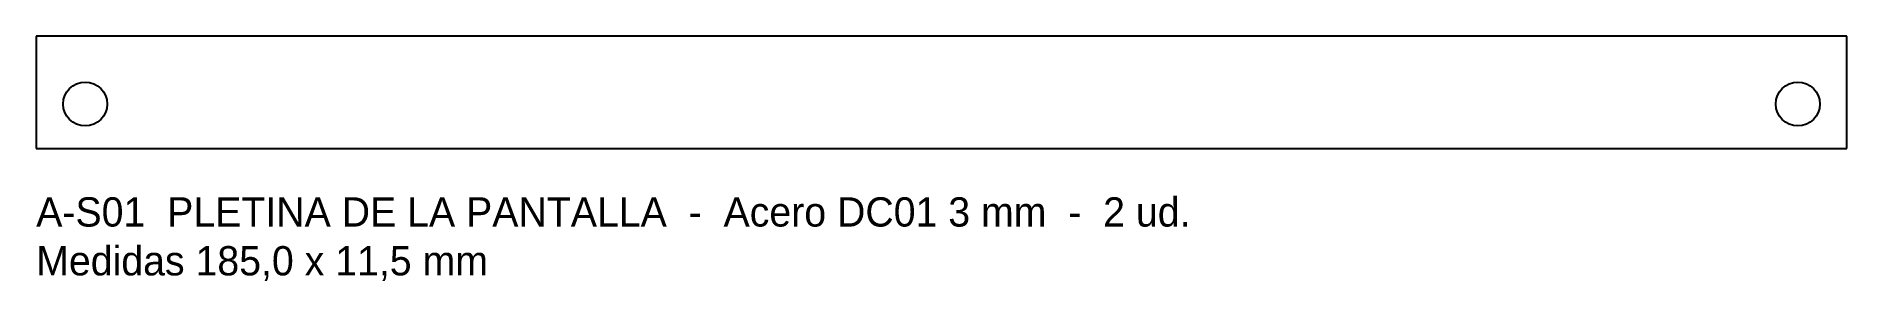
# Model space of a CAD drawing. Header units: millimetres. Extents: x 0 to 185, y -14 to 12.
import ezdxf

# ---------------------------------------------------------------- set-up
doc = ezdxf.new("R2010")
doc.units = ezdxf.units.MM
doc.layers.add('CORTE', color=7, linetype='CONTINUOUS')
doc.layers.add('TEXTO', color=3, linetype='CONTINUOUS')

msp = doc.modelspace()

# ---------------------------------------------------------------- linework, layer by layer
at = {"layer": 'CORTE'}
for p, q in [((185, 11.5), (0, 11.5)), ((0, 11.5), (0, 0)), ((185, 0), (185, 11.5)), ((0, 0), (185, 0))]:
    msp.add_line(p, q, dxfattribs=at)
for centre in [(5, 4.55), (180, 4.55)]:
    msp.add_circle(centre, 2.25, dxfattribs=at)

# ---------------------------------------------------------------- texts
at = {"layer": 'TEXTO'}
for s, p in [('A-S01  PLETINA DE LA PANTALLA  -  Acero DC01 3 mm  -  2 ud.', (0, -8)), ('Medidas 185,0 x 11,5 mm', (0, -13))]:
    msp.add_text(s, height=3, dxfattribs=at).set_placement(p)

doc.saveas('drawing.dxf')
